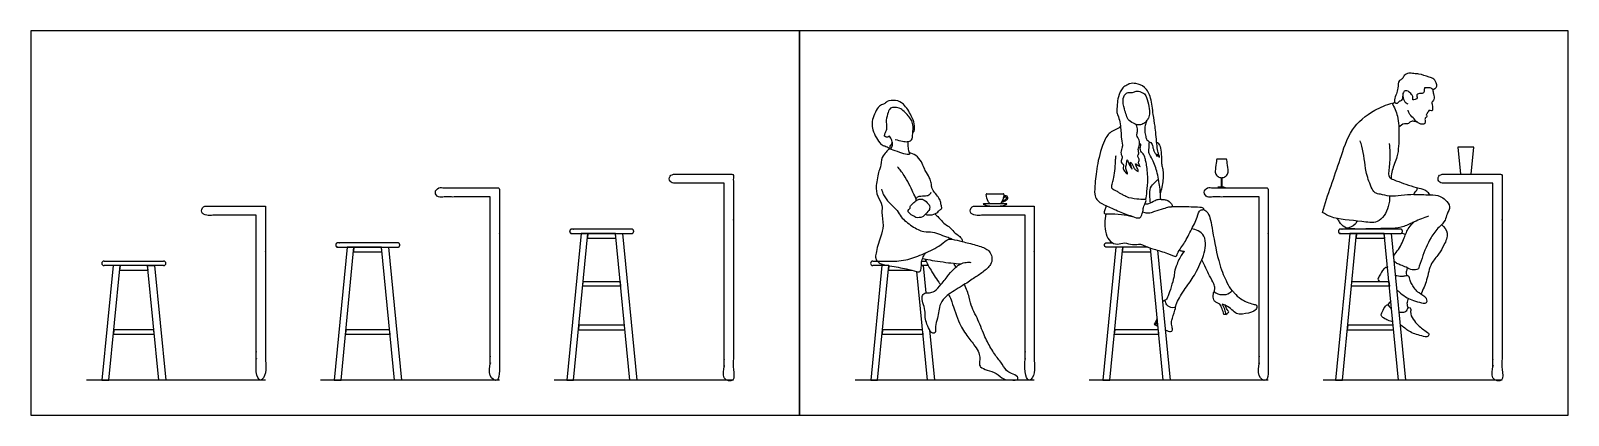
# Model space of a CAD drawing. Header units: millimetres. Extents: x 508.29 to 516.82, y 0.59 to 2.73.
import ezdxf

# ---------------------------------------------------------------- set-up
doc = ezdxf.new("R2010")
doc.units = ezdxf.units.MM
for name, color, linetype, true_color in [('AG-DIAGRAM', 7, 'Continuous', 0xfecc66), ('AG-FURNITURE', 7, 'Continuous', 0x66ccff), ('AG-PEOPLE', 7, 'Continuous', 0xfc6666), ('X-VPRT', 6, 'Continuous', 0xff00ff)]:
    doc.layers.add(name, color=color, linetype=linetype, true_color=true_color)

msp = doc.modelspace()

# ---------------------------------------------------------------- linework, layer by layer
at = {"layer": 'AG-DIAGRAM'}
for p, q in [((509.5929, 0.7871), (508.5992, 0.7871)), ((510.8915, 0.7871), (509.8977, 0.7871)), ((512.19, 0.7871), (511.1963, 0.7871)), ((513.8601, 0.7871), (512.8664, 0.7871)), ((515.1587, 0.7871), (514.1649, 0.7871)), ((516.4572, 0.7871), (515.4635, 0.7871))]:
    msp.add_line(p, q, dxfattribs=at)
at = {"layer": 'AG-FURNITURE'}
for p, q in [((513.2724, 1.4221), (513.2339, 1.4221)), ((513.2361, 1.4475), (513.2591, 1.4475))]:
    msp.add_line(p, q, dxfattribs=at)
for points in [[(511.3827, 1.5999), (511.3445, 1.5999), (511.2651, 0.7871), (511.3033, 0.7871)], [(511.4592, 1.5999), (511.3827, 1.5999), (511.3803, 1.5745), (511.4592, 1.5745), (511.5382, 1.5745), (511.5357, 1.5999)], [(511.5357, 1.5999), (511.574, 1.5999), (511.6534, 0.7874), (511.6151, 0.7874)], [(515.6499, 1.5999), (515.6117, 1.5999), (515.5323, 0.7871), (515.5705, 0.7871)], [(515.7264, 1.5999), (515.6499, 1.5999), (515.6475, 1.5745), (515.7264, 1.5745), (515.8054, 1.5745), (515.8029, 1.5999)], [(515.8029, 1.5999), (515.8412, 1.5999), (515.9206, 0.7874), (515.8823, 0.7874)], [(510.0842, 1.5237), (510.0459, 1.5237), (509.9739, 0.7871), (510.0122, 0.7871)], [(510.1607, 1.5237), (510.0842, 1.5237), (510.0817, 1.4983), (510.1607, 1.4983), (510.2397, 1.4983), (510.2372, 1.5237)], [(510.2372, 1.5237), (510.2755, 1.5237), (510.3474, 0.7871), (510.3091, 0.7871)], [(514.3514, 1.5237), (514.3131, 1.5237), (514.2411, 0.7871), (514.2794, 0.7871)], [(508.7856, 1.4221), (508.7474, 1.4221), (508.6853, 0.7871), (508.7236, 0.7871)], [(508.8621, 1.4221), (508.7856, 1.4221), (508.7832, 1.3967), (508.8621, 1.3967), (508.9411, 1.3967), (508.9386, 1.4221)], [(508.9386, 1.4221), (508.9769, 1.4221), (509.039, 0.7871), (509.0007, 0.7871)], [(513.0528, 1.4221), (513.0146, 1.4221), (512.9525, 0.7871), (512.9908, 0.7871)], [(511.4592, 1.3332), (511.5618, 1.3332), (511.5643, 1.3078), (511.4592, 1.3078), (511.3542, 1.3078), (511.3567, 1.3332)], [(515.7264, 1.3332), (515.829, 1.3332), (515.8315, 1.3078), (515.7264, 1.3078), (515.6214, 1.3078), (515.6239, 1.3332)], [(508.8621, 1.0665), (508.7509, 1.0665), (508.7484, 1.0411), (508.8621, 1.0411), (508.9759, 1.0411), (508.9734, 1.0665)], [(510.1657, 1.0665), (510.0395, 1.0665), (510.037, 1.0411), (510.1657, 1.0411), (510.2843, 1.0411), (510.2819, 1.0665)], [(511.4592, 1.0919), (511.3331, 1.0919), (511.3306, 1.0665), (511.4592, 1.0665), (511.5879, 1.0665), (511.5854, 1.0919)], [(513.1293, 1.0665), (513.0181, 1.0665), (513.0156, 1.0411), (513.1293, 1.0411), (513.2431, 1.0411), (513.2406, 1.0665)], [(514.4329, 1.0665), (514.3067, 1.0665), (514.3042, 1.0411), (514.4329, 1.0411), (514.5515, 1.0411), (514.5491, 1.0665)], [(515.7264, 1.0919), (515.6003, 1.0919), (515.5978, 1.0665), (515.7264, 1.0665), (515.8551, 1.0665), (515.8526, 1.0919)]]:
    msp.add_lwpolyline(points, close=True, dxfattribs=at)
for points in [[(514.4927, 1.5237), (514.4279, 1.5237), (514.3514, 1.5237), (514.3489, 1.4983), (514.4279, 1.4983), (514.5069, 1.4983), (514.5048, 1.5197)], [(514.5442, 1.5078), (514.6146, 0.7871), (514.5763, 0.7871), (514.5048, 1.5197)], [(513.0537, 1.4221), (513.0528, 1.4221), (513.0504, 1.3967), (513.1293, 1.3967), (513.1806, 1.3967)], [(513.2789, 1.0656), (513.3062, 0.7871), (513.2679, 0.7871), (513.2091, 1.3892)], [(513.2339, 1.4221), (513.2441, 1.4221), (513.2589, 1.2708)]]:
    msp.add_lwpolyline(points, dxfattribs=at)
for centre, start, end in [((508.697, 1.4348), 90, 180), ((508.697, 1.4348), 180, 270), ((509.0272, 1.4348), 0, 90), ((509.0272, 1.4348), 270, 0), ((512.9642, 1.4348), 90, 180), ((512.9642, 1.4348), 180, 270)]:
    msp.add_arc(centre, 0.0127, start, end, dxfattribs=at)
for points, weights, knots in [([(512.1392, 1.8793), (512.1392, 1.3205), (512.1392, 0.7871), (512.1646, 0.7871), (512.19, 0.7871), (512.19, 1.3459), (512.19, 1.9301), (512.1646, 1.9301), (512.1392, 1.9301), (511.9995, 1.9301), (511.8598, 1.9301), (511.8344, 1.9301), (511.8344, 1.9047), (511.8344, 1.8793), (511.8598, 1.8793), (511.9995, 1.8793), (512.1392, 1.8793)], [1, 1, 1, 1, 1, 1, 1, 1, 1, 1, 1, 0.707106781186, 1, 0.707106781187, 1, 1, 1], [0.166667, 0.166667, 0.166667, 3.666667, 3.666667, 3.833333, 3.833333, 7.5, 7.5, 7.666667, 7.666667, 8.125, 8.125, 8.19045, 8.19045, 8.2559, 8.2559, 8.714233, 8.714233, 8.714233]), ([(516.4064, 1.8793), (516.4064, 1.3205), (516.4064, 0.7871), (516.4318, 0.7871), (516.4572, 0.7871), (516.4572, 1.3459), (516.4572, 1.9301), (516.4318, 1.9301), (516.4064, 1.9301), (516.2667, 1.9301), (516.127, 1.9301), (516.1016, 1.9301), (516.1016, 1.9047), (516.1016, 1.8793), (516.127, 1.8793), (516.2667, 1.8793), (516.4064, 1.8793)], [1, 1, 1, 1, 1, 1, 1, 1, 1, 1, 1, 0.707106781186, 1, 0.707106781187, 1, 1, 1], [0.166667, 0.166667, 0.166667, 3.666667, 3.666667, 3.833333, 3.833333, 7.5, 7.5, 7.666667, 7.666667, 8.125, 8.125, 8.19045, 8.19045, 8.2559, 8.2559, 8.714233, 8.714233, 8.714233]), ([(510.8407, 1.8031), (510.8407, 1.3205), (510.8407, 0.7871), (510.8661, 0.7871), (510.8915, 0.7871), (510.8915, 1.3459), (510.8915, 1.8539), (510.8661, 1.8539), (510.8407, 1.8539), (510.701, 1.8539), (510.5613, 1.8539), (510.5359, 1.8539), (510.5359, 1.8285), (510.5359, 1.8031), (510.5613, 1.8031), (510.701, 1.8031), (510.8407, 1.8031)], [1, 1, 1, 1, 1, 1, 1, 1, 1, 1, 1, 0.707106781186, 1, 0.707106781187, 1, 1, 1], [0.166667, 0.166667, 0.166667, 3.666667, 3.666667, 3.833333, 3.833333, 7.5, 7.5, 7.666667, 7.666667, 8.125, 8.125, 8.19045, 8.19045, 8.2559, 8.2559, 8.714233, 8.714233, 8.714233]), ([(515.1079, 1.8031), (515.1079, 1.3205), (515.1079, 0.7871), (515.1333, 0.7871), (515.1587, 0.7871), (515.1587, 1.3459), (515.1587, 1.8539), (515.1333, 1.8539), (515.1079, 1.8539), (514.9682, 1.8539), (514.8285, 1.8539), (514.8031, 1.8539), (514.8031, 1.8285), (514.8031, 1.8031), (514.8285, 1.8031), (514.9682, 1.8031), (515.1079, 1.8031)], [1, 1, 1, 1, 1, 1, 1, 1, 1, 1, 1, 0.707106781186, 1, 0.707106781187, 1, 1, 1], [0.166667, 0.166667, 0.166667, 3.666667, 3.666667, 3.833333, 3.833333, 7.5, 7.5, 7.666667, 7.666667, 8.125, 8.125, 8.19045, 8.19045, 8.2559, 8.2559, 8.714233, 8.714233, 8.714233]), ([(509.5421, 1.7015), (509.5421, 1.3205), (509.5421, 0.7871), (509.5675, 0.7871), (509.5929, 0.7871), (509.5929, 1.3459), (509.5929, 1.7523), (509.5675, 1.7523), (509.5421, 1.7523), (509.4024, 1.7523), (509.2627, 1.7523), (509.2373, 1.7523), (509.2373, 1.7269), (509.2373, 1.7015), (509.2627, 1.7015), (509.4024, 1.7015), (509.5421, 1.7015)], [1, 1, 1, 1, 1, 1, 1, 1, 1, 1, 1, 0.707106781186, 1, 0.707106781187, 1, 1, 1], [0.166667, 0.166667, 0.166667, 3.666667, 3.666667, 3.833333, 3.833333, 7.5, 7.5, 7.666667, 7.666667, 8.125, 8.125, 8.19045, 8.19045, 8.2559, 8.2559, 8.714233, 8.714233, 8.714233]), ([(513.8093, 1.7015), (513.8093, 1.3205), (513.8093, 0.7871), (513.8347, 0.7871), (513.8601, 0.7871), (513.8601, 1.3459), (513.8601, 1.7523), (513.8347, 1.7523), (513.8093, 1.7523), (513.6696, 1.7523), (513.5299, 1.7523), (513.5045, 1.7523), (513.5045, 1.7269), (513.5045, 1.7015), (513.5299, 1.7015), (513.6696, 1.7015), (513.8093, 1.7015)], [1, 1, 1, 1, 1, 1, 1, 1, 1, 1, 1, 0.707106781186, 1, 0.707106781187, 1, 1, 1], [0.166667, 0.166667, 0.166667, 3.666667, 3.666667, 3.833333, 3.833333, 7.5, 7.5, 7.666667, 7.666667, 8.125, 8.125, 8.19045, 8.19045, 8.2559, 8.2559, 8.714233, 8.714233, 8.714233]), ([(511.6243, 1.6253), (511.637, 1.6253), (511.637, 1.6126), (511.637, 1.5999), (511.6243, 1.5999), (511.4592, 1.5999), (511.2941, 1.5999), (511.2814, 1.5999), (511.2814, 1.6126), (511.2814, 1.6253), (511.2941, 1.6253), (511.4592, 1.6253), (511.6243, 1.6253)], [1, 0.707106781187, 1, 0.707106781186, 1, 1, 1, 0.707106781187, 1, 0.707106781186, 1, 1, 1], [0, 0, 0, 0.06545, 0.06545, 0.1309, 0.1309, 1.214233, 1.214233, 1.279683, 1.279683, 1.345133, 1.345133, 2.428466, 2.428466, 2.428466]), ([(515.8915, 1.6253), (515.9042, 1.6253), (515.9042, 1.6126), (515.9042, 1.5999), (515.8915, 1.5999), (515.7264, 1.5999), (515.5613, 1.5999), (515.5486, 1.5999), (515.5486, 1.6126), (515.5486, 1.6253), (515.5613, 1.6253), (515.7264, 1.6253), (515.8915, 1.6253)], [1, 0.707106781187, 1, 0.707106781186, 1, 1, 1, 0.707106781187, 1, 0.707106781186, 1, 1, 1], [0, 0, 0, 0.06545, 0.06545, 0.1309, 0.1309, 1.214233, 1.214233, 1.279683, 1.279683, 1.345133, 1.345133, 2.428466, 2.428466, 2.428466]), ([(510.3258, 1.5491), (510.3385, 1.5491), (510.3385, 1.5364), (510.3385, 1.5237), (510.3258, 1.5237), (510.1607, 1.5237), (509.9956, 1.5237), (509.9829, 1.5237), (509.9829, 1.5364), (509.9829, 1.5491), (509.9956, 1.5491), (510.1607, 1.5491), (510.3258, 1.5491)], [1, 0.707106781187, 1, 0.707106781186, 1, 1, 1, 0.707106781187, 1, 0.707106781186, 1, 1, 1], [0, 0, 0, 0.06545, 0.06545, 0.1309, 0.1309, 1.214233, 1.214233, 1.279683, 1.279683, 1.345133, 1.345133, 2.428466, 2.428466, 2.428466]), ([(514.4927, 1.5237), (514.3777, 1.5237), (514.2628, 1.5237), (514.2501, 1.5237), (514.2501, 1.5364), (514.2501, 1.5491), (514.2628, 1.5491), (514.2779, 1.5491), (514.2931, 1.5491)], [1, 1, 1, 0.707106781187, 1, 0.707106781186, 1, 1, 1], [0.4599791, 0.4599791, 0.4599791, 1.214233, 1.214233, 1.2796829, 1.2796829, 1.3451327, 1.3451327, 1.4446042, 1.4446042, 1.4446042])]:
    msp.add_rational_spline(points, weights, degree=2, knots=knots, dxfattribs=at)
for points in [[(508.697, 1.4475), (508.8621, 1.4475), (509.0272, 1.4475)], [(509.0272, 1.4221), (508.8621, 1.4221), (508.697, 1.4221)], [(512.9642, 1.4475), (512.978, 1.4475), (512.9917, 1.4475)], [(513.0537, 1.4221), (513.0089, 1.4221), (512.9642, 1.4221)]]:
    msp.add_open_spline(points, degree=2, dxfattribs=at)
at = {"layer": 'AG-PEOPLE'}
for p, q in [((514.534, 1.0926), (514.5447, 1.1115)), ((514.9245, 1.1515), (514.9119, 1.1515)), ((514.5471, 1.0855), (514.5472, 1.0856))]:
    msp.add_line(p, q, dxfattribs=at)
msp.add_lwpolyline([(516.2863, 1.9301), (516.3006, 2.0793), (516.2117, 2.0793), (516.226, 1.9301)], close=True, dxfattribs=at)
msp.add_lwpolyline([(513.7074, 1.7646), (513.6428, 1.7646), (513.5783, 1.7646)], dxfattribs=at)
for centre, radius, start, end in [((513.5972, 1.8171), 0.00324, 90, 184.01586), ((513.6885, 1.8171), 0.00324, 355.98414, 90), ((513.5782, 1.7638), 0.000758, 83.1941, 241.59594), ((513.7075, 1.7638), 0.000758, 298.40406, 96.8059)]:
    msp.add_arc(centre, radius, start, end, dxfattribs=at)
for points, knots in [([(516.0725, 2.3989), (516.0768, 2.3999), (516.0862, 2.4042), (516.0993, 2.4211), (516.0883, 2.4409), (516.0773, 2.4623), (516.0406, 2.4705), (516.0062, 2.4863), (515.9673, 2.4868), (515.9393, 2.4925), (515.9127, 2.4807), (515.906, 2.4575), (515.8771, 2.4475), (515.8837, 2.3945), (515.862, 2.363), (515.8575, 2.3261), (515.8777, 2.3197), (515.8843, 2.3356), (515.9051, 2.3399), (515.9073, 2.3549), (515.9069, 2.362)], [0, 0, 0, 0, 0.045284, 0.105634, 0.192629, 0.251175, 0.34894, 0.548858, 0.646883, 0.744699, 0.84104, 0.911746, 0.974277, 1.119206, 1.351662, 1.402105, 1.454578, 1.503327, 1.549261, 1.622376, 1.622376, 1.622376, 1.622376]), ([(514.3785, 1.9307), (514.3769, 1.9298), (514.3616, 1.9438), (514.3518, 1.9588), (514.3582, 1.9865), (514.3437, 1.9893), (514.3409, 2.0035), (514.3529, 2.0279), (514.3374, 2.0412), (514.3457, 2.0752), (514.3531, 2.0899), (514.3396, 2.1357), (514.344, 2.1518), (514.3409, 2.1701), (514.3385, 2.2096), (514.329, 2.248), (514.3163, 2.2717), (514.321, 2.3178), (514.3245, 2.3582), (514.347, 2.4113), (514.3739, 2.4229), (514.3908, 2.4341), (514.4261, 2.4352), (514.4787, 2.4155), (514.5113, 2.3522), (514.5192, 2.262), (514.5313, 2.1979), (514.5354, 2.1507), (514.5404, 2.0983), (514.5456, 2.0574), (514.5532, 2.035), (514.5563, 2.0205), (514.5491, 2.031), (514.5434, 2.0475), (514.5435, 2.0209), (514.539, 2.0389), (514.5259, 2.0513), (514.5235, 2.0652), (514.5193, 2.0718), (514.5189, 2.0821), (514.5147, 2.095), (514.508, 2.106), (514.4825, 2.1181), (514.4793, 2.1399), (514.4713, 2.1688), (514.4756, 2.1994), (514.4822, 2.2235), (514.4951, 2.2405), (514.5036, 2.272), (514.4946, 2.3175), (514.4824, 2.366), (514.463, 2.383), (514.4321, 2.3942), (514.412, 2.3847), (514.4004, 2.3816), (514.3886, 2.3834), (514.3693, 2.3819), (514.3475, 2.3493), (514.3596, 2.2907), (514.3725, 2.2583), (514.3813, 2.2227), (514.4194, 2.2116), (514.4326, 2.1977), (514.4357, 2.1649), (514.4251, 2.146), (514.4444, 2.1179), (514.4469, 2.092), (514.4335, 2.0686), (514.4444, 2.043), (514.4316, 2.0336), (514.4396, 2.0205), (514.4451, 2.0056), (514.4374, 1.9964), (514.439, 1.9871), (514.4526, 1.9684), (514.4361, 1.9776), (514.4176, 1.9936), (514.4285, 1.9686), (514.4363, 1.9555), (514.4396, 1.9388), (514.4155, 1.96), (514.4112, 1.9713), (514.3886, 2.0127), (514.3992, 1.9674), (514.4063, 1.9532), (514.3927, 1.9735), (514.3858, 1.9849), (514.3752, 2.0199), (514.374, 1.9876), (514.3663, 1.9674), (514.3725, 1.9473), (514.3799, 1.9315), (514.3785, 1.9307)], [0, 0, 0, 0, 0.244577, 0.503609, 0.77868, 0.962834, 1.162722, 1.443292, 1.678381, 1.996054, 2.238153, 2.618655, 2.85044, 3.085186, 3.44538, 3.803432, 4.093875, 4.46851, 4.844544, 5.264184, 5.561038, 5.808444, 6.135957, 6.548451, 7.016399, 7.561204, 8.02003, 8.409006, 8.82191, 9.188441, 9.472258, 9.636149, 9.807362, 9.986924, 10.188447, 10.35871, 10.615233, 10.821741, 10.976127, 11.155525, 11.36252, 11.565566, 11.853621, 12.112597, 12.422833, 12.739438, 13.020031, 13.277273, 13.591254, 13.984761, 14.381733, 14.664279, 14.979765, 15.241537, 15.433055, 15.624858, 15.860259, 16.193335, 16.627573, 16.971408, 17.298659, 17.63899, 17.882872, 18.196032, 18.450983, 18.766837, 19.052783, 19.340941, 19.620419, 19.813661, 20.021436, 20.243434, 20.423638, 20.602352, 20.824947, 21.020616, 21.252488, 21.484072, 21.736828, 21.900532, 22.167365, 22.417714, 22.708107, 23.0199, 23.194695, 23.419512, 23.671328, 23.939615, 24.183164, 24.462376, 24.73228, 24.953281, 24.953281, 24.953281, 24.953281]), ([(515.95, 2.3765), (515.9279, 2.4015), (515.9076, 2.3892), (515.9062, 2.373), (515.9074, 2.3534), (515.9121, 2.3323), (515.9279, 2.3229), (515.9341, 2.3205)], [0, 0, 0, 0, 0.1587702, 0.2338303, 0.2542807, 0.3654197, 0.4332146, 0.4332146, 0.4332146, 0.4332146]), ([(516.0725, 2.3989), (516.0741, 2.391), (516.0757, 2.374), (516.0826, 2.3495), (516.0742, 2.3354), (516.065, 2.3302), (516.0706, 2.3104), (516.0719, 2.2963), (516.0703, 2.2785), (516.0596, 2.2822), (516.0489, 2.2842), (516.0501, 2.2736), (516.04, 2.2738), (516.043, 2.261), (516.0324, 2.2605), (516.0463, 2.2504), (516.0261, 2.241), (516.0308, 2.226), (516.0317, 2.2086), (516.0071, 2.2036), (515.9836, 2.2181), (515.9631, 2.2434), (515.9411, 2.2625), (515.9368, 2.2796), (515.9359, 2.2852)], [0, 0, 0, 0, 0.082856, 0.18008, 0.218035, 0.244504, 0.306894, 0.391764, 0.418077, 0.457734, 0.480516, 0.511245, 0.5309, 0.566158, 0.584823, 0.608249, 0.66002, 0.712165, 0.760688, 0.813349, 0.923116, 1.033982, 1.151843, 1.210556, 1.210556, 1.210556, 1.210556]), ([(516.0725, 2.3989), (516.0699, 2.4021), (516.0612, 2.4101), (516.0458, 2.4063), (516.0213, 2.4138), (516.0292, 2.3877), (516.0119, 2.374), (515.9959, 2.3793), (515.9806, 2.369), (515.9885, 2.353), (515.9764, 2.343), (515.9574, 2.3394), (515.9636, 2.3558), (515.9598, 2.3675), (515.9536, 2.3742), (515.95, 2.3765)], [0, 0, 0, 0, 0.0433952, 0.1089251, 0.1649466, 0.235214, 0.2900826, 0.3599638, 0.3957337, 0.4488842, 0.4981332, 0.5449027, 0.5844003, 0.6292979, 0.6732755, 0.6732755, 0.6732755, 0.6732755]), ([(513.1858, 2.1597), (513.1885, 2.1625), (513.1959, 2.1682), (513.1967, 2.2125), (513.1791, 2.2541), (513.1382, 2.3227), (513.0934, 2.3423), (513.0426, 2.3377), (513.0287, 2.3167), (513.0003, 2.3177), (512.9574, 2.239), (512.9584, 2.1675), (513.0115, 2.0852), (513.0353, 2.0885), (513.0622, 2.0666), (513.0589, 2.0861), (513.068, 2.0939), (513.0711, 2.1015), (513.0729, 2.1051)], [0, 0, 0, 0, 0.198257, 0.560967, 0.965239, 1.472137, 1.874188, 2.268546, 2.535811, 2.811078, 3.328773, 3.83838, 4.376353, 4.655935, 4.937524, 5.128632, 5.328237, 5.529114, 5.529114, 5.529114, 5.529114]), ([(515.8323, 1.8081), (515.8333, 1.7885), (515.8275, 1.7354), (515.7772, 1.65), (515.6493, 1.6741), (515.531, 1.6765), (515.4763, 1.7082), (515.4603, 1.7176), (515.4883, 1.8173), (515.5471, 1.9671), (515.6093, 2.1794), (515.7243, 2.2772), (515.8153, 2.3147), (515.8454, 2.3242), (515.8588, 2.3013), (515.8848, 2.2436), (515.8835, 2.141), (515.8839, 2.0371), (515.849, 1.9652), (515.843, 1.9268), (515.8407, 1.906)], [0, 0, 0, 0, 0.201609, 0.562721, 0.852976, 1.428003, 1.618974, 1.618974, 1.618974, 2.685654, 3.291772, 3.844526, 4.169327, 4.169327, 4.169327, 4.442185, 4.805274, 5.214887, 5.494708, 5.613018, 5.613018, 5.613018, 5.613018]), ([(515.8608, 2.3286), (515.8585, 2.3261), (515.8545, 2.3226), (515.85, 2.3201), (515.8482, 2.3192)], [0, 0, 0, 0, 0.03409037, 0.05392625, 0.05392625, 0.05392625, 0.05392625]), ([(513.0889, 2.1224), (513.1019, 2.1182), (513.1282, 2.1129), (513.1564, 2.108), (513.179, 2.1156), (513.1857, 2.1345), (513.1849, 2.1605), (513.1901, 2.1942), (513.1809, 2.2267), (513.1656, 2.249), (513.1219, 2.2976), (513.0884, 2.2995), (513.0594, 2.2991), (513.0483, 2.2716), (513.036, 2.23), (513.0414, 2.1893), (513.0389, 2.1686), (513.03, 2.1565), (513.028, 2.1427)], [0, 0, 0, 0, 0.382609, 0.703497, 0.977483, 1.230008, 1.534525, 1.886081, 2.222443, 2.541346, 3.013319, 3.358444, 3.655643, 3.960219, 4.360551, 4.741674, 5.012888, 5.270101, 5.270101, 5.270101, 5.270101]), ([(514.4184, 2.2096), (514.4265, 2.2063), (514.4445, 2.2027), (514.4702, 2.2115), (514.4821, 2.2228), (514.4869, 2.2291)], [0, 0, 0, 0, 0.2919156, 0.5823537, 0.8597496, 0.8597496, 0.8597496, 0.8597496]), ([(515.9886, 2.2163), (515.9828, 2.2197), (515.9698, 2.2238), (515.9493, 2.2243), (515.9368, 2.2072), (515.9094, 2.2124), (515.8927, 2.1989), (515.8835, 2.1904)], [0, 0, 0, 0, 0.0695471, 0.1404719, 0.1910468, 0.2647886, 0.3932123, 0.3932123, 0.3932123, 0.3932123]), ([(513.0564, 2.1411), (513.0539, 2.1387), (513.0483, 2.1346), (513.0378, 2.1336), (513.028, 2.1427)], [0, 0, 0, 0, 0.2710718, 0.5780274, 0.5780274, 0.5780274, 0.5780274]), ([(513.062, 2.0676), (513.0673, 2.0745), (513.0751, 2.0912), (513.072, 2.1166), (513.0627, 2.1339), (513.0564, 2.1411)], [0, 0, 0, 0, 0.2953511, 0.582824, 0.8927822, 0.8927822, 0.8927822, 0.8927822]), ([(514.339, 2.1952), (514.3355, 2.1915), (514.3288, 2.1825), (514.2811, 2.1664), (514.2443, 2.1156), (514.2085, 1.9885), (514.1983, 1.8836), (514.193, 1.8199), (514.2049, 1.7854), (514.2483, 1.7573), (514.3146, 1.7314), (514.3478, 1.7156), (514.406, 1.6946), (514.4412, 1.6827), (514.4574, 1.6953), (514.464, 1.7314), (514.4701, 1.7581), (514.481, 1.7761), (514.4809, 1.7885), (514.466, 1.7886), (514.4298, 1.7909), (514.3732, 1.7999), (514.3554, 1.8145), (514.3361, 1.8213), (514.3234, 1.8337), (514.298, 1.843), (514.2899, 1.8515), (514.29, 1.8687), (514.2954, 1.8823), (514.303, 1.9134), (514.3098, 1.9604), (514.3116, 2.0104), (514.3135, 2.0252), (514.3144, 2.0324)], [0, 0, 0, 0, 0.22181, 0.603959, 1.048938, 1.702125, 2.299416, 2.741427, 3.063735, 3.467456, 3.944875, 4.29909, 4.746908, 5.082184, 5.31026, 5.650164, 5.956388, 6.21389, 6.38392, 6.573502, 6.925094, 7.355625, 7.625934, 7.871879, 8.115332, 8.406575, 8.594079, 8.816887, 9.034554, 9.348876, 9.751878, 10.151372, 10.415939, 10.415939, 10.415939, 10.415939]), ([(513.1574, 2.1102), (513.1575, 2.0985), (513.1598, 2.0762), (513.164, 2.0508), (513.1716, 2.0395), (513.1516, 2.0386), (513.114, 2.0493), (513.0688, 2.0679), (513.0509, 2.0685), (513.0373, 2.0509), (513.0118, 2.0245), (513.0079, 1.9685), (512.9968, 1.9478), (512.9792, 1.8639), (512.9866, 1.8084), (513.0208, 1.7567), (513.0104, 1.717), (513.0282, 1.641), (513.0062, 1.5829), (512.98, 1.4941), (512.979, 1.465), (512.9847, 1.4458), (513.0103, 1.4477), (513.0534, 1.4448), (513.1509, 1.4489), (513.2355, 1.4834), (513.3293, 1.5237), (513.3693, 1.5627), (513.3843, 1.5691), (513.398, 1.5704), (513.4045, 1.5695)], [0, 0, 0, 0, 0.342359, 0.638793, 0.808192, 1.018713, 1.39642, 1.802815, 2.028352, 2.284469, 2.637265, 3.055343, 3.347205, 3.868586, 4.315571, 4.747337, 5.11057, 5.603433, 6.074845, 6.626758, 6.937953, 7.162632, 7.427354, 7.810491, 8.375459, 8.941655, 9.529875, 9.947131, 10.171909, 10.427213, 10.427213, 10.427213, 10.427213]), ([(513.2561, 1.7076), (513.2619, 1.7054), (513.2739, 1.7013), (513.3147, 1.7068), (513.3326, 1.7294), (513.3507, 1.7389), (513.3417, 1.7592), (513.3421, 1.7776), (513.3349, 1.7922), (513.326, 1.8037), (513.3084, 1.8268), (513.2897, 1.8518), (513.2901, 1.8757), (513.2833, 1.9023), (513.2624, 1.9389), (513.2483, 1.9627), (513.2358, 2), (513.2054, 2.0356), (513.1792, 2.0464), (513.1658, 2.0496)], [0, 0, 0, 0, 0.250182, 0.609112, 0.920925, 1.155247, 1.404282, 1.656957, 1.88234, 2.101992, 2.414364, 2.735856, 3.009756, 3.312816, 3.685545, 3.99276, 4.350469, 4.742123, 5.113329, 5.113329, 5.113329, 5.113329]), ([(514.4786, 1.787), (514.4817, 1.8024), (514.4868, 1.8348), (514.4934, 1.9035), (514.4843, 1.9867), (514.4766, 2.0096), (514.4724, 2.0386), (514.4473, 2.0554), (514.4483, 2.0817), (514.4535, 2.0935), (514.4479, 2.0996), (514.4452, 2.1016)], [0, 0, 0, 0, 0.389763, 0.87262, 1.387437, 1.667821, 1.960556, 2.261903, 2.538874, 2.733931, 2.91451, 2.91451, 2.91451, 2.91451]), ([(514.562, 1.79), (514.5616, 1.8092), (514.5596, 1.8478), (514.545, 1.9354), (514.5211, 2.0075), (514.4954, 2.044), (514.4975, 2.0659), (514.4981, 2.0948), (514.5005, 2.1091)], [0, 0, 0, 0, 0.430714, 0.96737, 1.470451, 1.83151, 2.090933, 2.464809, 2.464809, 2.464809, 2.464809]), ([(514.5396, 2.1081), (514.5457, 2.103), (514.5627, 2.0949), (514.5672, 2.006), (514.5667, 1.9771), (514.5766, 1.9483), (514.5771, 1.9049), (514.5688, 1.8525), (514.5603, 1.8269)], [0, 0, 0, 0, 0.277571, 0.798101, 1.117377, 1.412734, 1.786016, 2.297153, 2.297153, 2.297153, 2.297153]), ([(515.9671, 1.8163), (515.9439, 1.8148), (515.8992, 1.8137), (515.8357, 1.8031), (515.788, 1.8182), (515.7481, 1.8225), (515.7223, 1.8753), (515.694, 1.9593), (515.6915, 2.0497), (515.6726, 2.1046), (515.6692, 2.1141)], [0, 0, 0, 0, 0.239114, 0.463604, 0.644795, 0.758658, 0.889679, 1.195475, 1.688923, 1.793201, 1.793201, 1.793201, 1.793201]), ([(515.8304, 2.1001), (515.833, 2.0672), (515.8394, 2.0123), (515.8219, 1.9246), (515.8385, 1.905), (515.8776, 1.8905), (515.9236, 1.8724), (515.9617, 1.8615), (515.9818, 1.8563)], [0, 0, 0, 0, 0.340902, 0.562853, 0.669113, 0.782061, 0.973183, 1.186882, 1.186882, 1.186882, 1.186882]), ([(513.2048, 1.7912), (513.1991, 1.8041), (513.1879, 1.8287), (513.1398, 1.9273), (513.1144, 1.9549), (513.1011, 1.9696)], [0, 0, 0, 0, 0.376028, 0.969967, 1.416126, 1.416126, 1.416126, 1.416126]), ([(514.8984, 1.8574), (514.8984, 1.8983), (514.8984, 1.9043), (514.8984, 1.9103), (514.8926, 1.911), (514.8842, 1.9133), (514.8643, 1.9298), (514.8653, 1.9554), (514.8708, 1.9995), (514.8728, 2.0089), (514.8737, 2.0137), (514.8828, 2.0137), (514.8918, 2.0137), (514.9008, 2.0137), (514.9099, 2.0137), (514.9189, 2.0137), (514.9279, 2.0137), (514.9289, 2.0089), (514.9309, 1.9995), (514.9364, 1.9554), (514.9373, 1.9298), (514.9175, 1.9133), (514.909, 1.911), (514.9034, 1.9103), (514.9034, 1.9045), (514.9034, 1.8986), (514.9034, 1.8574), (514.9095, 1.8574), (514.9156, 1.8574), (514.9218, 1.8539), (514.9078, 1.8539), (514.8939, 1.8539), (514.8799, 1.8574), (514.8861, 1.8574), (514.8922, 1.8574), (514.8984, 1.8574)], [0.297706, 0.297706, 0.297706, 0.297706, 0.355337, 0.355337, 0.355337, 0.521901, 0.786345, 1.076447, 1.449937, 1.66614, 1.66614, 1.66614, 1.742871, 1.742871, 1.742871, 1.819602, 1.819602, 1.819602, 2.035806, 2.409296, 2.699397, 2.963841, 3.129801, 3.129801, 3.129801, 3.185979, 3.185979, 3.185979, 3.263052, 3.263052, 3.263052, 3.341359, 3.341359, 3.341359, 3.413482, 3.413482, 3.413482, 3.413482]), ([(514.505, 1.7703), (514.5029, 1.784), (514.5023, 1.8114), (514.4998, 1.8552), (514.5314, 1.8851), (514.5433, 1.897), (514.5498, 1.9025)], [0, 0, 0, 0, 0.3669, 0.734297, 1.094957, 1.382549, 1.382549, 1.382549, 1.382549]), ([(513.0124, 1.8473), (513.0153, 1.8362), (513.0229, 1.8136), (513.0535, 1.7679), (513.1031, 1.7297), (513.118, 1.6888), (513.1818, 1.6395), (513.2439, 1.6048), (513.2968, 1.6134), (513.3386, 1.5934), (513.3829, 1.5802), (513.3974, 1.5729), (513.4045, 1.5695)], [0, 0, 0, 0, 0.339087, 0.767286, 1.218568, 1.592754, 2.106466, 2.593826, 3.000873, 3.393728, 3.783643, 4.065108, 4.065108, 4.065108, 4.065108]), ([(513.2041, 1.7823), (513.2038, 1.7857), (513.2045, 1.7929), (513.2123, 1.8094), (513.2504, 1.8086), (513.2753, 1.8112), (513.2851, 1.8233), (513.2883, 1.8293)], [0, 0, 0, 0, 0.186066, 0.410044, 0.757196, 1.048338, 1.309746, 1.309746, 1.309746, 1.309746]), ([(513.6143, 1.7646), (513.6108, 1.7689), (513.6, 1.7845), (513.5949, 1.8036), (513.594, 1.8169)], [0, 0, 0, 0, 0.1836846, 0.6217066, 0.6217066, 0.6217066, 0.6217066]), ([(513.5972, 1.8203), (513.6124, 1.8203), (513.6276, 1.8203), (513.6428, 1.8203), (513.6581, 1.8203), (513.6733, 1.8203), (513.6885, 1.8203)], [0.69691, 0.69691, 0.69691, 0.69691, 1.19769, 1.19769, 1.19769, 1.698471, 1.698471, 1.698471, 1.698471]), ([(513.6917, 1.8169), (513.6908, 1.8036), (513.6856, 1.7845), (513.6749, 1.7689), (513.6714, 1.7646)], [1.773675, 1.773675, 1.773675, 1.773675, 2.2116971, 2.3953816, 2.3953816, 2.3953816, 2.3953816]), ([(513.6911, 1.8111), (513.7007, 1.812), (513.708, 1.8108), (513.7133, 1.8), (513.7081, 1.7868), (513.6943, 1.7779), (513.683, 1.7736), (513.6772, 1.7725)], [0, 0, 0, 0, 0.127225, 0.2409536, 0.375736, 0.5946046, 0.8070595, 0.8070595, 0.8070595, 0.8070595]), ([(513.6883, 1.7972), (513.6891, 1.797), (513.6913, 1.7968), (513.6928, 1.8001), (513.6952, 1.8039), (513.7016, 1.8058), (513.7061, 1.8008), (513.7052, 1.7937), (513.6971, 1.7852), (513.688, 1.781), (513.6816, 1.78)], [0, 0, 0, 0, 0.0263295, 0.0614386, 0.1049814, 0.1775301, 0.239865, 0.2929966, 0.3967515, 0.6095269, 0.6095269, 0.6095269, 0.6095269]), ([(515.9818, 1.8563), (515.9845, 1.8509), (515.9874, 1.8383), (515.9714, 1.832), (515.9682, 1.8222), (515.9671, 1.8163)], [0, 0, 0, 0, 0.0625119, 0.0957851, 0.1577851, 0.1577851, 0.1577851, 0.1577851]), ([(515.9671, 1.8163), (515.9971, 1.8182), (516.0451, 1.8145), (516.109, 1.8142), (516.1444, 1.7861), (516.1754, 1.7504), (516.1504, 1.7109), (516.1426, 1.6684), (516.1003, 1.6316), (516.0503, 1.5659), (516.0192, 1.4831), (515.9987, 1.4243), (515.9926, 1.4041)], [0, 0, 0, 0, 0.309933, 0.507703, 0.621386, 0.776712, 0.924537, 1.045791, 1.219427, 1.47407, 1.899727, 2.116968, 2.116968, 2.116968, 2.116968]), ([(516.0573, 1.815), (516.0521, 1.8223), (516.0355, 1.8401), (516.0073, 1.8498), (515.988, 1.8524), (515.9833, 1.8528)], [0, 0, 0, 0, 0.0925431, 0.2447932, 0.2939358, 0.2939358, 0.2939358, 0.2939358]), ([(513.2082, 1.785), (513.2011, 1.7807), (513.1871, 1.7684), (513.1745, 1.7547), (513.1692, 1.7479), (513.1737, 1.7396), (513.1611, 1.7352), (513.1589, 1.7199), (513.1674, 1.7136), (513.1763, 1.7034), (513.1924, 1.697), (513.2014, 1.6851), (513.2422, 1.6903), (513.2494, 1.7018), (513.277, 1.7279), (513.2801, 1.738), (513.2798, 1.7546), (513.2722, 1.7657), (513.2461, 1.791), (513.2255, 1.7924), (513.2141, 1.7885), (513.2082, 1.785)], [0, 0, 0, 0, 0.302205, 0.55359, 0.711383, 0.859993, 1.049751, 1.258061, 1.437506, 1.650232, 1.884333, 2.102261, 2.449846, 2.676131, 3.022674, 3.215038, 3.43609, 3.651841, 3.993917, 4.249886, 4.497455, 4.497455, 4.497455, 4.497455]), ([(513.3078, 1.7088), (513.316, 1.7023), (513.3323, 1.6897), (513.3575, 1.6555), (513.3862, 1.6411), (513.414, 1.61), (513.4358, 1.5907), (513.4565, 1.5771), (513.4595, 1.5673), (513.46, 1.5557)], [0, 0, 0, 0, 0.347278, 0.744545, 1.098855, 1.495223, 1.837983, 2.140021, 2.359187, 2.359187, 2.359187, 2.359187]), ([(513.5778, 1.7631), (513.5974, 1.7545), (513.6172, 1.7522), (513.6366, 1.7523), (513.6428, 1.7523)], [1.4733895, 1.4733895, 1.4733895, 1.4733895, 1.9681674, 2.2028432, 2.2028432, 2.2028432, 2.2028432]), ([(513.6428, 1.7523), (513.6491, 1.7523), (513.6684, 1.7522), (513.6883, 1.7545), (513.7079, 1.7631)], [2.2028432, 2.2028432, 2.2028432, 2.2028432, 2.437519, 2.9322968, 2.9322968, 2.9322968, 2.9322968]), ([(514.2584, 1.7548), (514.2573, 1.7488), (514.2554, 1.7376), (514.2468, 1.7173), (514.2494, 1.7089), (514.2788, 1.7112), (514.3454, 1.7083), (514.3837, 1.7006), (514.4033, 1.6957)], [0, 0, 0, 0, 0.243683, 0.505381, 0.639759, 0.923439, 1.394574, 1.836992, 1.836992, 1.836992, 1.836992]), ([(514.2575, 1.71), (514.2537, 1.6924), (514.2498, 1.6565), (514.2556, 1.5984), (514.2791, 1.5527), (514.321, 1.536), (514.3624, 1.5545), (514.4046, 1.5332), (514.4504, 1.5458), (514.4745, 1.529), (514.5273, 1.5124), (514.5952, 1.4934), (514.6473, 1.4672), (514.6526, 1.4832), (514.6696, 1.5166), (514.6926, 1.5428), (514.7293, 1.6174), (514.7662, 1.6857), (514.7758, 1.7364), (514.8048, 1.7303), (514.7988, 1.7436), (514.7877, 1.745), (514.7252, 1.7481), (514.6584, 1.7485), (514.6221, 1.7476)], [0, 0, 0, 0, 0.417469, 0.851065, 1.248215, 1.606968, 1.973448, 2.35461, 2.729037, 3.023887, 3.439655, 3.942975, 4.340686, 4.528771, 4.86935, 5.21173, 5.725768, 6.246701, 6.619355, 6.858712, 7.017033, 7.193466, 7.62829, 8.22128, 8.22128, 8.22128, 8.22128]), ([(514.4747, 1.7651), (514.4821, 1.7647), (514.4976, 1.7637), (514.5302, 1.7858), (514.5534, 1.7915), (514.5762, 1.7883), (514.5975, 1.7887), (514.6188, 1.7701), (514.6281, 1.7543), (514.621, 1.7444), (514.6035, 1.7494), (514.5766, 1.7347), (514.528, 1.7248), (514.5045, 1.7108), (514.4761, 1.715), (514.4664, 1.717), (514.4616, 1.7184)], [0, 0, 0, 0, 0.267526, 0.618004, 0.896652, 1.163571, 1.422278, 1.721179, 1.953359, 2.117299, 2.339583, 2.654292, 3.055153, 3.353578, 3.645317, 3.865852, 3.865852, 3.865852, 3.865852]), ([(514.8009, 1.7341), (514.8094, 1.7286), (514.8328, 1.7167), (514.8505, 1.6076), (514.8835, 1.4302), (514.9259, 1.3342), (514.9467, 1.2964), (514.9584, 1.282)], [0, 0, 0, 0, 0.313377, 0.890028, 1.673539, 2.262224, 2.654171, 2.654171, 2.654171, 2.654171]), ([(514.6437, 1.1891), (514.6465, 1.2005), (514.6546, 1.2302), (514.7074, 1.3091), (514.7564, 1.3755), (514.8023, 1.4774), (514.813, 1.5307), (514.8083, 1.5887), (514.7705, 1.6178), (514.7463, 1.6244), (514.7342, 1.6255)], [2.312275, 2.312275, 2.312275, 2.312275, 2.642466, 3.193377, 3.7308, 4.321826, 4.746553, 5.160511, 5.537286, 5.880945, 5.880945, 5.880945, 5.880945]), ([(515.8481, 1.6275), (515.8266, 1.6275), (515.7482, 1.6283), (515.6584, 1.6224), (515.5838, 1.6292), (515.5563, 1.6596), (515.5494, 1.6765), (515.5401, 1.6842)], [0, 0, 0, 0, 0.221274, 0.804829, 0.948835, 1.085153, 1.14948, 1.14948, 1.14948, 1.14948]), ([(515.6518, 1.6699), (515.6493, 1.6633), (515.6373, 1.6411), (515.6107, 1.6318), (515.5931, 1.6308)], [0, 0, 0, 0, 0.0731573, 0.2518343, 0.2518343, 0.2518343, 0.2518343]), ([(516.0488, 1.6958), (516.0222, 1.6864), (515.9757, 1.67), (515.9125, 1.6366), (515.8697, 1.6293), (515.8481, 1.6275)], [0, 0, 0, 0, 0.2907534, 0.5076305, 0.7309534, 0.7309534, 0.7309534, 0.7309534]), ([(515.8537, 1.4719), (515.8577, 1.4836), (515.8881, 1.5145), (515.9118, 1.57), (515.9344, 1.6297), (515.959, 1.6558), (515.9698, 1.6654)], [0.5943806, 0.5943806, 0.5943806, 0.5943806, 0.7243404, 1.0092816, 1.2234001, 1.3720424, 1.3720424, 1.3720424, 1.3720424]), ([(516.1212, 1.6497), (516.1356, 1.6376), (516.1655, 1.6001), (516.1355, 1.5382), (516.1058, 1.4834), (516.0535, 1.4288), (516.044, 1.3439), (516.0183, 1.2897), (516.0067, 1.264)], [0, 0, 0, 0, 0.192853, 0.428881, 0.628421, 0.854047, 1.179968, 1.471368, 1.471368, 1.471368, 1.471368]), ([(513.4045, 1.5695), (513.423, 1.5649), (513.4603, 1.5553), (513.5352, 1.5385), (513.5989, 1.5161), (513.6169, 1.4943), (513.629, 1.4619), (513.6201, 1.4259), (513.5745, 1.3836), (513.5226, 1.3511), (513.4603, 1.3084), (513.375, 1.2597), (513.3339, 1.2135), (513.3251, 1.1305), (513.3088, 1.0884), (513.3157, 1.0489), (513.2963, 1.0451), (513.2805, 1.0589), (513.2635, 1.0977), (513.2533, 1.1338), (513.2562, 1.1736), (513.2419, 1.2151), (513.2334, 1.2506), (513.2515, 1.2737), (513.279, 1.2691), (513.3101, 1.2788), (513.3447, 1.3195), (513.3854, 1.3725), (513.4213, 1.4119), (513.449, 1.4329), (513.4826, 1.4412), (513.5003, 1.4412), (513.509, 1.4404)], [0, 0, 0, 0, 0.437304, 0.952069, 1.420413, 1.71835, 2.044414, 2.384557, 2.832707, 3.287495, 3.794851, 4.365109, 4.814957, 5.330927, 5.732072, 6.06507, 6.271486, 6.524663, 6.900251, 7.257312, 7.617938, 8.003935, 8.345896, 8.625595, 8.916794, 9.235694, 9.654526, 10.135867, 10.557126, 10.893921, 11.227375, 11.523963, 11.523963, 11.523963, 11.523963]), ([(512.9881, 1.4487), (512.9933, 1.4433), (513.005, 1.4305), (513.0623, 1.4207), (513.1488, 1.4051), (513.2027, 1.3912), (513.2281, 1.3837), (513.2348, 1.4159), (513.2333, 1.4421), (513.2433, 1.4716), (513.2538, 1.4871), (513.2599, 1.4941)], [0, 0, 0, 0, 0.274007, 0.705506, 1.262824, 1.698319, 1.951228, 2.247518, 2.554668, 2.871517, 3.177103, 3.177103, 3.177103, 3.177103]), ([(513.2408, 1.4626), (513.2545, 1.4594), (513.2804, 1.4527), (513.3997, 1.4356), (513.4337, 1.4332), (513.4521, 1.4318)], [0, 0, 0, 0, 0.376573, 0.999074, 1.429769, 1.429769, 1.429769, 1.429769]), ([(513.2531, 1.4597), (513.2621, 1.4411), (513.2812, 1.4044), (513.3157, 1.3491), (513.3377, 1.3207), (513.3413, 1.3161)], [0, 0, 0, 0, 0.454574, 1.000287, 1.109409, 1.109409, 1.109409, 1.109409]), ([(514.6665, 1.5089), (514.6716, 1.5059), (514.6813, 1.5012), (514.6963, 1.5033), (514.6787, 1.4881), (514.6514, 1.4316), (514.6369, 1.3869), (514.6383, 1.3569), (514.6046, 1.2545), (514.5944, 1.2323), (514.5785, 1.2263), (514.5722, 1.221)], [0, 0, 0, 0, 0.238827, 0.408547, 0.621278, 1.085192, 1.468823, 1.790816, 2.374742, 2.661717, 2.908728, 2.908728, 2.908728, 2.908728]), ([(514.8595, 1.2766), (514.8608, 1.2846), (514.8644, 1.2966), (514.8573, 1.3246), (514.8312, 1.3676), (514.8043, 1.425), (514.7907, 1.4547)], [1.684073, 1.684073, 1.684073, 1.684073, 1.92313, 2.210893, 2.614313, 3.177166, 3.177166, 3.177166, 3.177166]), ([(515.8214, 1.4105), (515.812, 1.4152), (515.7914, 1.395), (515.7817, 1.3755), (515.7635, 1.3431), (515.7743, 1.3356), (515.7796, 1.3332)], [3.5762788, 3.5762788, 3.5762788, 3.5762788, 3.6369772, 3.8204006, 3.904394, 3.9582949, 3.9582949, 3.9582949, 3.9582949]), ([(515.9926, 1.4041), (515.9819, 1.3996), (515.9569, 1.3939), (515.9269, 1.4135), (515.898, 1.4244), (515.8744, 1.4332), (515.8601, 1.4425), (515.856, 1.4482)], [0, 0, 0, 0, 0.1191561, 0.2414967, 0.3530831, 0.436391, 0.5086971, 0.5086971, 0.5086971, 0.5086971]), ([(515.8716, 1.2885), (515.8762, 1.2848), (515.8918, 1.2713), (515.93, 1.2387), (515.9786, 1.2242), (516.0284, 1.21), (516.0369, 1.2174), (516.0392, 1.2194), (516.0435, 1.2264), (516.0314, 1.2521), (515.9906, 1.2685), (515.9621, 1.3074), (515.9456, 1.3385), (515.9436, 1.3691), (515.9173, 1.3645), (515.8939, 1.3595), (515.8751, 1.3647), (515.8637, 1.3694)], [1.833971, 1.833971, 1.833971, 1.833971, 1.897657, 2.05525, 2.341949, 2.473444, 2.473444, 2.473444, 2.509281, 2.560172, 2.7373, 2.944774, 3.030035, 3.118777, 3.189752, 3.25226, 3.377225, 3.377225, 3.377225, 3.377225]), ([(515.9291, 1.366), (515.927, 1.3737), (515.9256, 1.3887), (515.9301, 1.4028), (515.933, 1.4088)], [0, 0, 0, 0, 0.0820229, 0.1502104, 0.1502104, 0.1502104, 0.1502104]), ([(513.384, 1.2613), (513.3892, 1.2531), (513.4037, 1.2239), (513.4369, 1.1096), (513.4843, 1.0336), (513.5293, 0.9801), (513.5541, 0.9404), (513.56, 0.9064), (513.5539, 0.8806), (513.5596, 0.8566), (513.6006, 0.8412), (513.6509, 0.8278), (513.6876, 0.7888), (513.7263, 0.7876), (513.7536, 0.7872), (513.7715, 0.7875), (513.7698, 0.8102), (513.731, 0.8227), (513.7054, 0.8375), (513.6738, 0.8885), (513.653, 0.9112), (513.6092, 0.9785), (513.5793, 1.0415), (513.5406, 1.1429), (513.5118, 1.1871), (513.5016, 1.2464), (513.4836, 1.293), (513.4728, 1.3178)], [1.622311, 1.622311, 1.622311, 1.622311, 1.887689, 2.532759, 3.102041, 3.651134, 4.044423, 4.37353, 4.667845, 4.931528, 5.300185, 5.724385, 6.136513, 6.487327, 6.79494, 7.008868, 7.231203, 7.585823, 7.912427, 8.346053, 8.676361, 9.178309, 9.7552, 10.352704, 10.768331, 11.217612, 11.680072, 11.680072, 11.680072, 11.680072]), ([(514.9119, 1.1515), (514.9099, 1.1621), (514.9035, 1.1819), (514.8927, 1.2092), (514.8766, 1.2161), (514.8582, 1.2236), (514.8537, 1.2396), (514.8535, 1.2751), (514.8595, 1.2766), (514.871, 1.2684), (514.9015, 1.2562), (514.9444, 1.266), (514.9574, 1.2839), (514.9642, 1.2805), (514.9705, 1.2697), (514.9894, 1.2507), (515.0171, 1.2299), (515.0416, 1.2198), (515.074, 1.2066), (515.0962, 1.2056), (515.0979, 1.1877), (515.0813, 1.1642), (515.0165, 1.1517), (514.982, 1.1529), (514.9576, 1.1781), (514.9265, 1.2), (514.9111, 1.2059), (514.9035, 1.2084)], [0, 0, 0, 0, 0.324057, 0.622771, 0.855605, 1.093788, 1.340257, 1.544622, 1.544622, 1.544622, 1.938707, 2.307942, 2.550907, 2.675215, 2.94191, 2.94191, 3.29115, 3.60518, 3.939647, 4.188604, 4.392368, 4.681326, 5.139447, 5.469101, 5.796245, 6.146255, 6.425745, 6.425745, 6.425745, 6.425745]), ([(514.6268, 1.1315), (514.632, 1.1471), (514.6444, 1.1838), (514.645, 1.1909), (514.6248, 1.1855), (514.5929, 1.2007), (514.5883, 1.2212), (514.5878, 1.2307)], [1.74093, 1.74093, 1.74093, 1.74093, 2.182439, 2.312696, 2.569438, 2.933374, 3.269219, 3.269219, 3.269219, 3.269219]), ([(514.9035, 1.2084), (514.9084, 1.1987), (514.9169, 1.1787), (514.9222, 1.1606), (514.9245, 1.1515)], [0, 0, 0, 0, 0.3242534, 0.6259631, 0.6259631, 0.6259631, 0.6259631]), ([(514.9399, 1.1655), (514.9368, 1.17), (514.9307, 1.1791), (514.9226, 1.1944), (514.9191, 1.2023)], [0, 0, 0, 0, 0.2305619, 0.5197004, 0.5197004, 0.5197004, 0.5197004]), ([(515.8509, 1.1094), (515.8421, 1.1123), (515.8255, 1.1176), (515.8039, 1.1277), (515.7828, 1.1446), (515.795, 1.1714), (515.8155, 1.2171), (515.8322, 1.1936), (515.8392, 1.1855), (515.8438, 1.1812)], [0.7541384, 0.7541384, 0.7541384, 0.7541384, 0.8536067, 0.9364706, 0.9807175, 1.0328958, 1.2190117, 1.2635907, 1.3317107, 1.3317107, 1.3317107, 1.3317107]), ([(515.935, 1.1872), (515.9323, 1.1954), (515.9293, 1.2135), (515.9338, 1.2314), (515.9375, 1.2398)], [0, 0, 0, 0, 0.0897208, 0.1842675, 0.1842675, 0.1842675, 0.1842675]), ([(514.5875, 1.0651), (514.5987, 1.0596), (514.6182, 1.0518), (514.6311, 1.0651), (514.6218, 1.0908), (514.6218, 1.1144), (514.6255, 1.1275), (514.6268, 1.1315)], [0.537164, 0.537164, 0.537164, 0.537164, 0.803601, 1.015259, 1.301404, 1.609379, 1.74093, 1.74093, 1.74093, 1.74093]), ([(514.9245, 1.1515), (514.9285, 1.154), (514.9357, 1.1602), (514.9385, 1.1637), (514.9399, 1.1655)], [0, 0, 0, 0, 0.2142929, 0.361212, 0.361212, 0.361212, 0.361212]), ([(515.8838, 1.164), (515.8905, 1.1632), (515.9066, 1.163), (515.93, 1.1673), (515.9325, 1.1907), (515.9525, 1.1876), (515.9453, 1.1558), (515.9623, 1.1247), (515.9954, 1.0841), (516.0271, 1.0634), (516.0545, 1.0435), (516.0503, 1.0346), (516.0469, 1.0315), (516.0386, 1.0238), (515.9957, 1.036), (515.9432, 1.0507), (515.9097, 1.0827), (515.8907, 1.0939)], [1.487344, 1.487344, 1.487344, 1.487344, 1.554996, 1.642737, 1.704324, 1.734704, 1.8069, 1.96031, 2.11173, 2.336699, 2.37707, 2.429356, 2.429356, 2.429356, 2.558489, 2.815354, 3.017678, 3.017678, 3.017678, 3.017678])]:
    msp.add_open_spline(points, degree=3, knots=knots, dxfattribs=at)
for points in [[(515.7967, 1.6253), (515.7924, 1.6261), (515.788, 1.6268), (515.7837, 1.6275)], [(515.9209, 1.5941), (515.9135, 1.5969), (515.906, 1.5995), (515.8985, 1.602)], [(513.4254, 1.4139), (513.4214, 1.421), (513.4173, 1.4281), (513.4131, 1.4351)], [(515.821, 1.4147), (515.8205, 1.4142), (515.8199, 1.4136), (515.8194, 1.4131)], [(515.8394, 1.2268), (515.8341, 1.219), (515.8283, 1.2115), (515.8223, 1.2043)], [(514.5429, 1.1291), (514.5383, 1.1198), (514.532, 1.1071), (514.526, 1.0972)], [(514.526, 1.0972), (514.533, 1.0929), (514.54, 1.0892), (514.5471, 1.0855)]]:
    msp.add_open_spline(points, degree=3, dxfattribs=at)
at = {"layer": 'X-VPRT'}
for points in [[(508.29, 2.7255), (508.29, 0.5919), (512.5572, 0.5919), (512.5572, 2.7255)], [(512.5572, 2.7255), (512.5572, 0.5919), (516.8244, 0.5919), (516.8244, 2.7255)]]:
    msp.add_lwpolyline(points, close=True, dxfattribs=at)

doc.saveas('drawing.dxf')
